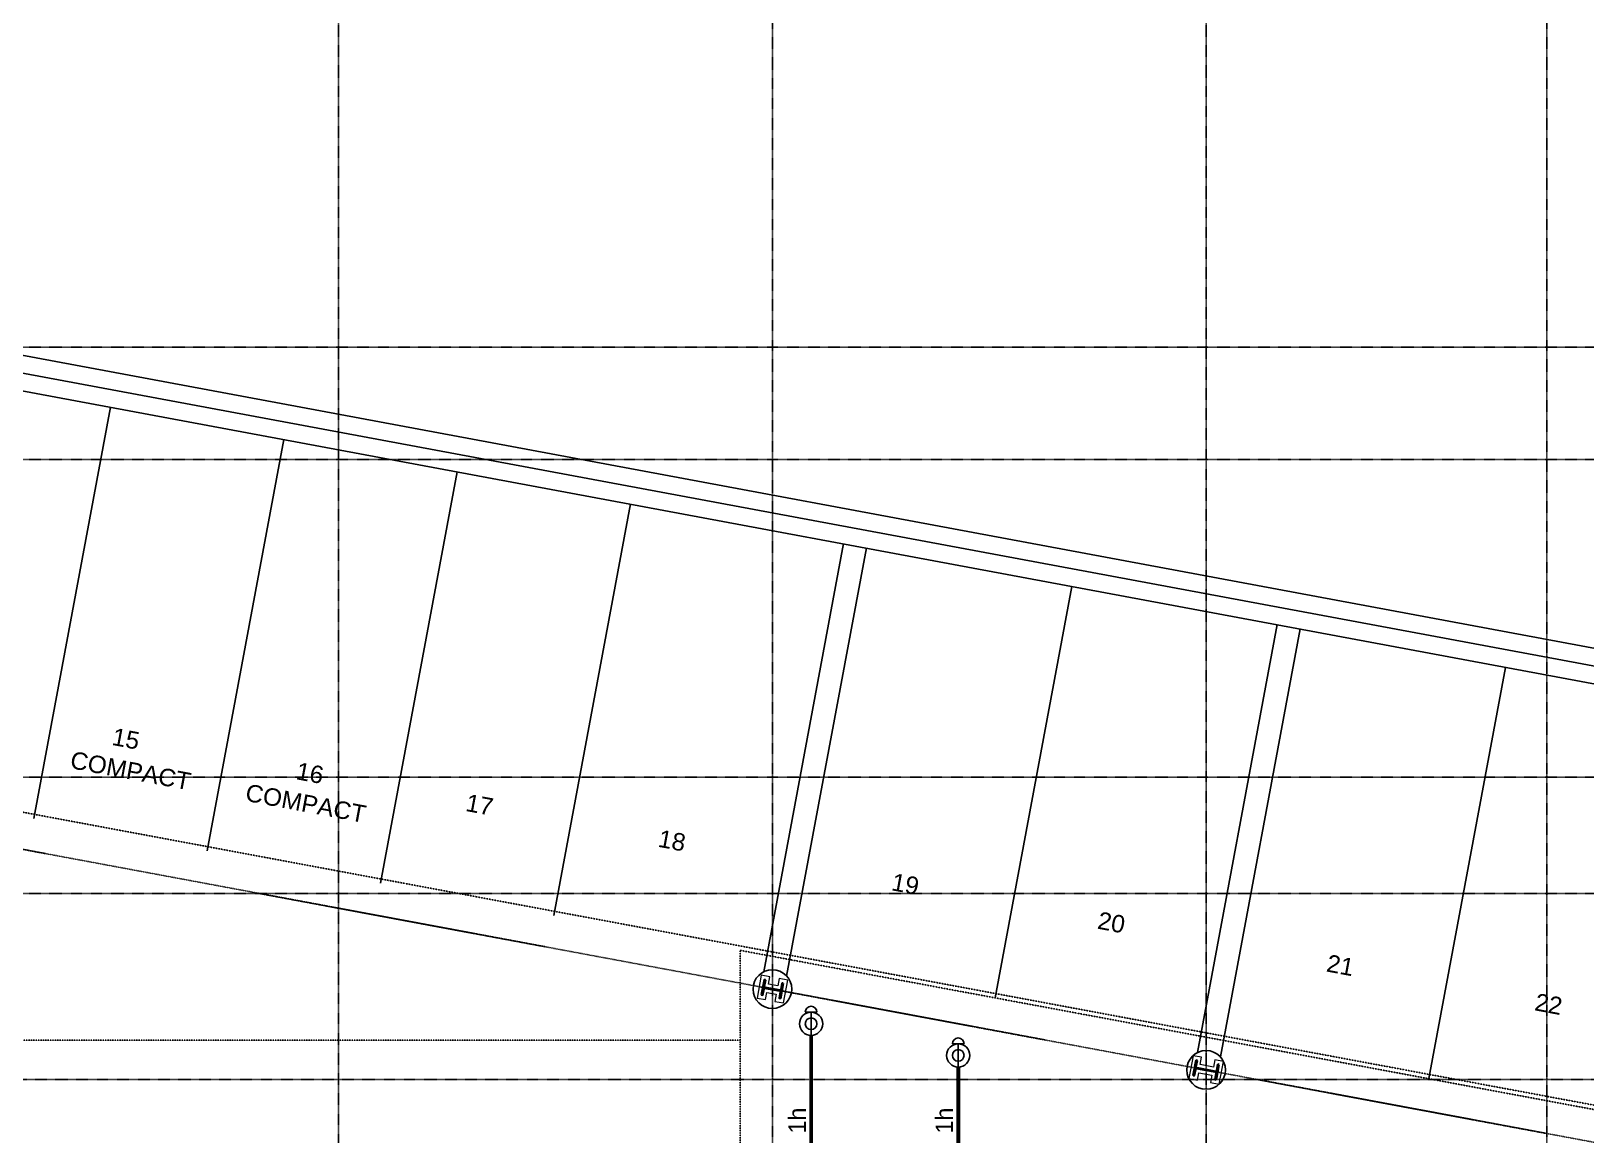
# Model space of a CAD drawing. Header units: inches. Extents: x -24247 to 247, y -491 to 2341.
# Drawn here: x -1395 to -592, y 934 to 1504 of the extents above; entities that cross this region are included whole.
import ezdxf
from ezdxf.enums import TextEntityAlignment as Align

# ---------------------------------------------------------------- set-up
doc = ezdxf.new("R2010")
doc.units = ezdxf.units.IN
doc.header["$LTSCALE"] = 0.3
doc.header["$MEASUREMENT"] = 0
for name, pattern in [('CENTER2', [1.125, 0.75, -0.125, 0.125, -0.125]), ('HIDDEN', [0.375, 0.25, -0.125]), ('HIDDEN2', [0.1875, 0.125, -0.0625])]:
    doc.linetypes.add(name, pattern=pattern)
for name, color, linetype, lineweight in [('A-Anno-Text', 7, 'Continuous', 25), ('A-Detl-Hatch', 1, 'Continuous', 18), ('A-Detl-Wide', 2, 'Continuous', 35), ('S-Detl-Hatch', 1, 'Continuous', 18)]:
    doc.layers.add(name, color=color, linetype=linetype, lineweight=lineweight)
for name, color, linetype in [('A-Grid(SmallScale)', 11, 'CENTER2'), ('A-Roof-Above', 7, 'HIDDEN2'), ('A-Site-Element', 2, 'Continuous'), ('A-Site-Parking', 251, 'Continuous'), ('A-Site-Setback', 5, 'HIDDEN'), ('A-Wall-Full', 7, 'Continuous'), ('HEADUP', 7, 'Continuous'), ('PIPEBL', 4, 'Continuous'), ('PIPESPC', 7, 'Continuous'), ('S-Structural Concrete', 4, 'Continuous'), ('spk-cap', 7, 'Continuous'), ('TIDYPIPE', 7, 'Continuous')]:
    doc.layers.add(name, color=color, linetype=linetype)
doc.styles.add('G1DIM', font='arial.ttf')
doc.styles.add('PIPE', font='PIPE.SHX')
doc.linetypes.add('FENCELINE2', pattern='A,0.25,-0.1,[132,ltypeshp.shx,S=0.1,R=0,X=-0.1,Y=0],-0.1,1', length=1.45)

# ---------------------------------------------------------------- blocks, each defined once
blk = doc.blocks.new('*U29')
at = {"layer": 'A-Detl-Hatch'}
h = blk.add_hatch(dxfattribs=at)
h.set_pattern_fill('ANSI32', color=256, scale=6, style=0)
h.set_pattern_definition([(45, (0, -4.96), (-1.591, 1.591), []), (45, (1.0607, -4.96), (-1.591, 1.591), [])])
edge = h.paths.add_edge_path()
edge.add_line((3.9925, -9.92), (3.9925, -9.39))
edge.add_line((3.9925, -9.39), (0.6575, -9.39))
edge.add_arc((0.6575, -8.89), 0.5, 180, 270, ccw=False)
edge.add_line((0.1575, -8.89), (0.1575, -1.03))
edge.add_arc((0.6575, -1.03), 0.5, 90, 180, ccw=False)
edge.add_line((0.6575, -0.53), (3.9925, -0.53))
edge.add_line((3.9925, -0.53), (3.9925, 0))
edge.add_line((3.9925, 0), (-3.9925, 0))
edge.add_line((-3.9925, 0), (-3.9925, -0.53))
edge.add_line((-3.9925, -0.53), (-0.6575, -0.53))
edge.add_arc((-0.6575, -1.03), 0.5, 0, 90, ccw=False)
edge.add_line((-0.1575, -1.03), (-0.1575, -8.89))
edge.add_arc((-0.6575, -8.89), 0.5, -90, 0, ccw=False)
edge.add_line((-0.6575, -9.39), (-3.9925, -9.39))
edge.add_line((-3.9925, -9.39), (-3.9925, -9.92))
edge.add_line((-3.9925, -9.92), (3.9925, -9.92))
at = {"color": 0, "linetype": 'ByBlock'}
blk.add_lwpolyline([(3.9925, -9.92), (3.9925, -9.39), (0.6575, -9.39, -0.41421356), (0.1575, -8.89), (0.1575, -1.03, -0.41421356), (0.6575, -0.53), (3.9925, -0.53), (3.9925, 0), (-3.9925, 0), (-3.9925, -0.53), (-0.6575, -0.53, -0.41421356), (-0.1575, -1.03), (-0.1575, -8.89, -0.41421356), (-0.6575, -9.39), (-3.9925, -9.39), (-3.9925, -9.92)], format="xyb", close=True, dxfattribs=at)
blk = doc.blocks.new('w10x39')
at = {"layer": 'S-Detl-Hatch'}
blk.add_lwpolyline([(13843.55, -7311.37), (13843.55, -7306.84), (13839.72, -7306.84), (13839.72, -7301.98), (13843.55, -7301.98), (13843.55, -7297.45), (13831.57, -7297.45), (13831.57, -7301.98), (13835.4, -7301.98), (13835.4, -7306.84), (13831.57, -7306.84), (13831.57, -7311.37)], close=True, dxfattribs=at)
at = {"layer": 'A-Detl-Wide'}
blk.add_blockref('*U29', (13837.56, -7299.45), dxfattribs=at)
blk = doc.blocks.new('*U26')
at = {"layer": 'A-Detl-Hatch'}
h = blk.add_hatch(dxfattribs=at)
h.set_pattern_fill('ANSI32', color=256, scale=6, style=0)
h.set_pattern_definition([(45, (0, -5.97), (-1.591, 1.591), []), (45, (1.0607, -5.97), (-1.591, 1.591), [])])
edge = h.paths.add_edge_path()
edge.add_line((4.0025, -11.94), (4.0025, -11.425))
edge.add_line((4.0025, -11.425), (0.7475, -11.425))
edge.add_arc((0.7475, -10.825), 0.6, 180, 270, ccw=False)
edge.add_line((0.1475, -10.825), (0.1475, -1.115))
edge.add_arc((0.7475, -1.115), 0.6, 90, 180, ccw=False)
edge.add_line((0.7475, -0.515), (4.0025, -0.515))
edge.add_line((4.0025, -0.515), (4.0025, 0))
edge.add_line((4.0025, 0), (-4.0025, 0))
edge.add_line((-4.0025, 0), (-4.0025, -0.515))
edge.add_line((-4.0025, -0.515), (-0.7475, -0.515))
edge.add_arc((-0.7475, -1.115), 0.6, 0, 90, ccw=False)
edge.add_line((-0.1475, -1.115), (-0.1475, -10.825))
edge.add_arc((-0.7475, -10.825), 0.6, -90, 0, ccw=False)
edge.add_line((-0.7475, -11.425), (-4.0025, -11.425))
edge.add_line((-4.0025, -11.425), (-4.0025, -11.94))
edge.add_line((-4.0025, -11.94), (4.0025, -11.94))
at = {"color": 0, "linetype": 'ByBlock'}
blk.add_lwpolyline([(4.0025, -11.94), (4.0025, -11.425), (0.7475, -11.425, -0.41421356), (0.1475, -10.825), (0.1475, -1.115, -0.41421356), (0.7475, -0.515), (4.0025, -0.515), (4.0025, 0), (-4.0025, 0), (-4.0025, -0.515), (-0.7475, -0.515, -0.41421356), (-0.1475, -1.115), (-0.1475, -10.825, -0.41421356), (-0.7475, -11.425), (-4.0025, -11.425), (-4.0025, -11.94)], format="xyb", close=True, dxfattribs=at)
blk = doc.blocks.new('W12X40')
at = {"layer": 'S-Detl-Hatch'}
blk.add_lwpolyline([(14080.89, -7310.28), (14080.89, -7305.76), (14077.04, -7305.76), (14077.04, -7298.85), (14080.89, -7298.85), (14080.89, -7294.34), (14068.89, -7294.34), (14068.89, -7298.85), (14072.74, -7298.85), (14072.74, -7305.76), (14068.89, -7305.76), (14068.89, -7310.28)], close=True, dxfattribs=at)
at = {"layer": 'A-Detl-Wide'}
blk.add_blockref('*U26', (14074.89, -7296.34), dxfattribs=at)
blk = doc.blocks.new('SPRIG1')
for radius in [6, 3]:
    blk.add_circle((0, 0), radius)
blk = doc.blocks.new('CAP')
blk.add_line((0, 3), (0, -3))
blk.add_arc((0, 0), 3, 270, 90)
blk = doc.blocks.new('PIPESPC')
at = {"layer": 'PIPESPC', "style": 'PIPE', "width": 0.9}
blk.add_attdef('SIZE', text='', height=9, dxfattribs=at).set_placement((0, 4.02), align=Align.CENTER)
at = {"layer": 'PIPESPC', "style": 'PIPE', "flags": 1}
blk.add_attdef('SCHED', (25.3, 3.89), '', height=9, dxfattribs=at)

msp = doc.modelspace()

# ---------------------------------------------------------------- linework, layer by layer
at = {"layer": 'A-Grid(SmallScale)'}
for p, q in [((-1236, 1771.74), (-1236, -107.53)), ((-1012, -107.53), (-1012, 1771.74)), ((-788, 1771.74), (-788, -107.53)), ((-612, -107.53), (-612, 1771.74)), ((-3580, 1488.28), (228, 778.5)), ((-3580, 1341), (228, 1341)), ((-3580, 1283), (228, 1283)), ((-3580, 1119), (228, 1119)), ((-3580, 1059), (228, 1059)), ((228, 963), (-3580, 963))]:
    msp.add_line(p, q, dxfattribs=at)
at = {"layer": 'A-Roof-Above'}
msp.add_line((-1585.38, 983.31), (-1028.63, 983.31), dxfattribs=at)
msp.add_lwpolyline([(-3347.5, 1299.62), (-3098.62, 1299.62), (-3098.62, 1357.62), (-2779.38, 1357.62), (-2779.38, 1135.62), (-2719.38, 1135.62), (-2719.38, 704.87), (-2229.63, 704.87), (-2229.63, 1135.62), (-1585.38, 1135.62), (-1585.38, 622.88), (-1028.63, 622.88), (-1028.63, 1029.64), (15.5, 835.02)], dxfattribs=at)
at = {"layer": 'A-Site-Element', "linetype": 'FENCELINE2'}
msp.add_lwpolyline([(-3355.5, 1299.8), (-3355.5, 1456.46), (-2974.14, 1385.38), (-2931.66, 1613.3), (-186.52, 1101.62)], dxfattribs=at)
at = {"layer": 'A-Site-Parking'}
for p, q in [((-1393.36, 1097.69), (-1353.78, 1310.04)), ((-1303.89, 1081.02), (-1264.31, 1293.36)), ((-1214.41, 1064.34), (-1174.84, 1276.68)), ((-1124.94, 1047.66), (-1085.34, 1260.15)), ((-1016.43, 1018.59), (-975.23, 1239.63)), ((-1004.64, 1016.39), (-963.44, 1237.43)), ((-896.94, 1005.17), (-857.36, 1217.51)), ((-792.43, 976.84), (-751.23, 1197.88)), ((-780.64, 974.64), (-739.44, 1195.68)), ((-672.94, 963.41), (-633.36, 1175.76))]:
    msp.add_line(p, q, dxfattribs=at)
at = {"layer": 'A-Site-Setback'}
msp.add_lwpolyline([(-3368, 1467.95), (-92.22, 857.37, 0.002374), (40, 833.37), (40, 25), (-2900, 25, 0.00067), (-2984.09, 24.89, 0.001041), (-3368, 23.49), (-3368, 827.74), (-3368, 1467.95)], format="xyb", dxfattribs=at)
at = {"layer": 'A-Wall-Full'}
for p, q in [((-176.03, 1108.82), (-2938.86, 1623.79)), ((-179.32, 1091.13), (-2924.46, 1602.8))]:
    msp.add_line(p, q, dxfattribs=at)
at = {"layer": 'PIPEBL', "color": 1}
for p, q in [((-992, 991.74), (-992, 997.74)), ((-992, 991.74), (-992, 891.74)), ((-916, 975.4), (-916, 981.4)), ((-916, 891.74), (-916, 975.4))]:
    msp.add_line(p, q, dxfattribs=at)
at = {"layer": 'S-Structural Concrete'}
for centre in [(-1012, 1009.63), (-788, 967.88)]:
    msp.add_circle(centre, 10, dxfattribs=at)
at = {"layer": 'TIDYPIPE', "color": 7, "const_width": 2}
for points in [[(-992, 897.74), (-992, 985.74)], [(-916, 897.74), (-916, 969.4)]]:
    msp.add_lwpolyline(points, close=True, dxfattribs=at)

# ---------------------------------------------------------------- block references
for name, p, rotation in [('w10x39', (-10728.28, -11255.21), 79.441666666667), ('W12X40', (-10545.7, -11530.66), 79.44166666666703)]:
    msp.add_blockref(name, p, dxfattribs=dict(rotation=rotation))
at = {"layer": 'HEADUP'}
for p in [(-992, 991.74), (-916, 975.4)]:
    msp.add_blockref('SPRIG1', p, dxfattribs=at)
at = {"layer": 'PIPESPC'}
ref = msp.add_blockref('PIPESPC', (-992, 941.74), dxfattribs=dict(at, rotation=90))
ref.add_attrib('SIZE', '1h', dxfattribs={"color": 0, "height": 9, "rotation": 90, "style": 'PIPE'}).set_placement((-992, 941.74), align=Align.BOTTOM_CENTER)
ref = msp.add_blockref('PIPESPC', (-916, 941.74), dxfattribs=dict(at, rotation=90))
ref.add_attrib('SIZE', '1h', dxfattribs={"color": 0, "height": 9, "rotation": 90, "style": 'PIPE'}).set_placement((-916, 941.74), align=Align.BOTTOM_CENTER)
at = {"layer": 'spk-cap', "rotation": 90.00000000002773}
for p in [(-992, 997.74), (-916, 981.4)]:
    msp.add_blockref('CAP', p, dxfattribs=at)

# ---------------------------------------------------------------- texts
at = {"layer": 'A-Anno-Text', "color": 2, "char_height": 9, "width": 19.7484, "attachment_point": 5, "rotation": 349.44167, "style": 'G1DIM'}
for s, insert in [('15', (-1345.85, 1138.85)), ('COMPACT', (-1343.44, 1122.37)), ('16', (-1250.8, 1121.14)), ('COMPACT', (-1252.95, 1105.51)), ('17', (-1163.18, 1104.81)), ('18', (-1063.81, 1086.28)), ('19', (-943.3, 1063.82)), ('20', (-836.88, 1043.99)), ('21', (-718.63, 1021.95)), ('22', (-611.08, 1001.9))]:
    msp.add_mtext(s, dxfattribs=dict(at, insert=insert))

doc.saveas('drawing.dxf')
